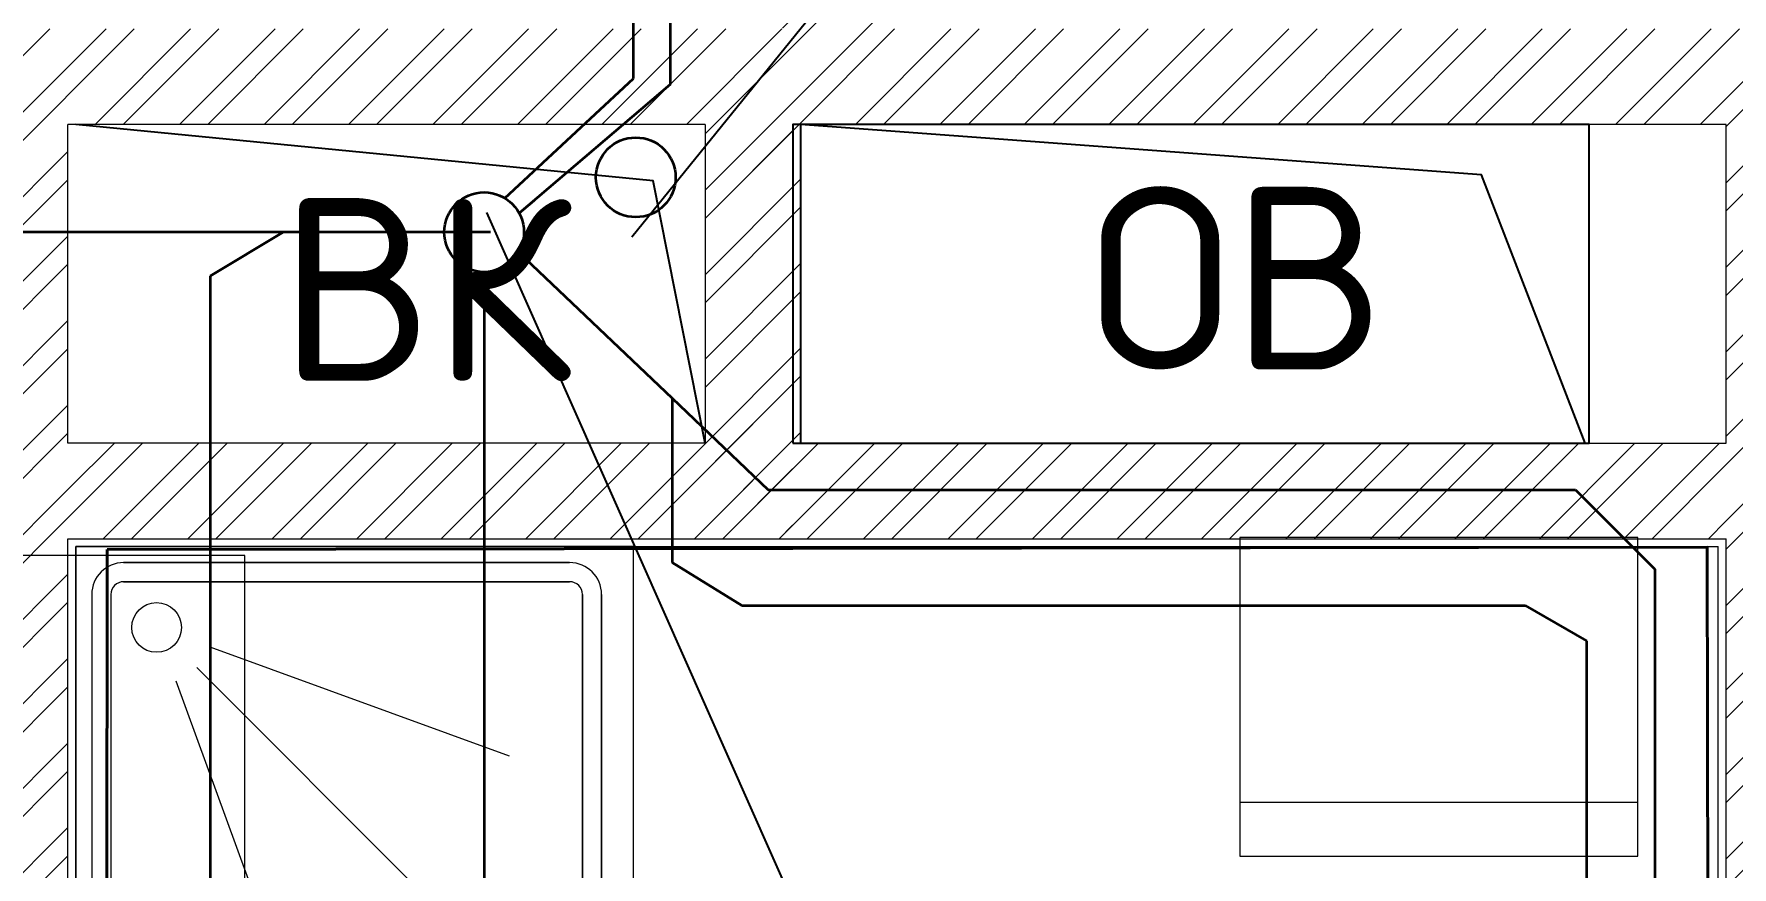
# Model space of a CAD drawing. Header units: millimetres. Extents: x -10178924 to 11692288, y -947381 to 58396.
# Drawn here: x 876707 to 878839, y -911338 to -910293 of the extents above; entities that cross this region are included whole.
import ezdxf
from ezdxf import colors
from ezdxf.entities.mleader import LeaderData, LeaderLine
from ezdxf.math import Vec2, Vec3

# ---------------------------------------------------------------- set-up
doc = ezdxf.new("R2010")
doc.units = ezdxf.units.MM
for name, color, linetype, lineweight in [('!К2', 150, 'Continuous', 35), ('0. Подпись', 194, 'Continuous', 18), ('ВК_ К1', 24, 'Continuous', 35), ('К1ку', 244, 'Continuous', 35), ('Перегородки пеноблок', 40, 'Continuous', 9), ('Сантехнические приборы', 7, 'Continuous', 9), ('ТХ оборудование', 7, 'Continuous', 9)]:
    doc.layers.add(name, color=color, linetype=linetype, lineweight=lineweight)
doc.layers.add('PDF _Отверстия_новые', color=7, linetype='Continuous', true_color=0x535353)
doc.layers.add('PDF _Стены отделка', color=7, linetype='Continuous', true_color=0xb505c2)
doc.layers.add('ВК_Выноски', color=7, linetype='Continuous')
doc.layers.add('Шахты для нанесения на ТХ', color=210, linetype='Continuous', lineweight=60, plot=False)
doc.styles.add('ISOCPEUR', font='isocpeui.ttf', dxfattribs={"width": 0.9})
doc.styles.add('PDF ISOCPEUR', font='isocpeur.ttf')
doc.linetypes.add('зигзаг', pattern='A,0.00254,-5.08,[131,ltypeshp.shx,S=5.08,R=0,X=-5.08,Y=0],-10.16,[131,ltypeshp.shx,S=5.08,R=180,X=5.08,Y=0],-5.08', length=20.32254)
pattern_1 = [(45, (897418.77, 170465.18), (-53.0330086, 53.0330086), []), (45, (897454.13, 170465.18), (-53.0330086, 53.0330086), [])]

# ---------------------------------------------------------------- blocks, each defined once
blk = doc.blocks.new('_None')
blk = doc.blocks.new('A$Cb1458241')
at = {"layer": 'ТХ оборудование', "color": 252, "lineweight": 9, "true_color": 0x939598}
blk.add_line((0, -332), (-500, -332), dxfattribs=at)
blk.add_lwpolyline([(-500, 0), (0, 0), (0, -400), (-500, -400)], close=True, dxfattribs=at)
blk = doc.blocks.new('A$C6C2A5056')
for p, q in [((700, 700), (0, 700)), ((0, 0), (0, 700)), ((700, 0), (700, 700)), ((620, 680), (60, 680)), ((60, 680), (620, 680)), ((20, 640), (20, 80)), ((44, 640), (44, 80)), ((620, 656), (60, 656)), ((60, 656), (620, 656)), ((636, 80), (636, 640)), ((636, 640), (636, 80)), ((660, 80), (660, 640)), ((660, 640), (660, 80)), ((168.3, 574.3), (544.2, 437.4)), ((151.7, 548.3), (434.6, 265.4)), ((125.7, 531.7), (262.6, 155.8)), ((60, 64), (620, 64)), ((60, 40), (620, 40)), ((0, 0), (700, 0))]:
    blk.add_line(p, q)
blk.add_circle((101.4, 598.6), 31.2)
for centre, radius, start, end in [((60, 640), 40, 90, 180), ((620, 640), 40, 0, 90), ((60, 640), 16, 90, 180), ((620, 640), 16, 0, 90), ((60, 80), 40, 180, 270), ((60, 80), 16, 180, 270), ((620, 80), 16, 270, 0), ((620, 80), 40, 270, 0)]:
    blk.add_arc(centre, radius, start, end)
blk = doc.blocks.new('A$Cad086cf1')
at = {"layer": 'Перегородки пеноблок', "true_color": 0x636466, "transparency": 33554687}
h = blk.add_hatch(dxfattribs=at)
h.set_pattern_fill('ANSI32', color=251, scale=200)
h.set_pattern_definition(pattern_1)
h.paths.add_polyline_path([(44839.803, -38625.762), (44839.803, -38745.762), (45169.803, -38745.762), (45169.803, -35995.478), (43984.962, -35995.478), (43984.962, -32402.839), (43864.962, -32402.839), (43864.962, -35995.478), (42313.725, -35995.478), (42313.725, -36115.478), (42847.693, -36115.478), (42847.693, -38356.478), (42967.693, -38356.478), (42967.693, -36115.478), (45049.803, -36115.478), (45049.803, -38625.762)])
h = blk.add_hatch(dxfattribs=at)
h.set_pattern_fill('ANSI32', color=251, scale=200)
h.set_pattern_definition(pattern_1)
h.paths.add_polyline_path([(43777.693, -36115.478), (43877.693, -36115.478), (43877.693, -36635.478), (42967.693, -36635.478), (42967.693, -36515.478), (43777.693, -36515.478)])
h = blk.add_hatch(dxfattribs=at)
h.set_pattern_fill('ANSI32', color=251, scale=200)
h.set_pattern_definition(pattern_1)
h.paths.add_polyline_path([(43887.693, -36115.478), (43767.693, -36115.478), (43767.693, -36635.478), (45049.803, -36635.478), (45049.803, -36515.478), (43887.693, -36515.478)])
at = {"color": 251, "lineweight": 0, "ltscale": 100, "true_color": 0x636466, "transparency": 33554687}
for p, q in [((43189.882, -36656.478), (41408.517, -36656.478)), ((43189.882, -37256.478), (43189.882, -36656.478))]:
    blk.add_line(p, q, dxfattribs=at)
at = {"layer": 'PDF _Отверстия_новые', "color": 251, "true_color": 0x636466, "transparency": 33554687}
for points in [[(43767.693, -36515.478), (43702.571, -36186.44), (42977.693, -36115.478)], [(44872.693, -36515.478), (44742.675, -36178.931), (43887.693, -36115.478)]]:
    blk.add_lwpolyline(points, dxfattribs=at)
at = {"layer": 'PDF _Стены отделка', "color": 251, "linetype": 'зигзаг', "lineweight": 40, "ltscale": 0.1, "true_color": 0x636466, "transparency": 33554610}
for p, q in [((43015.89, -38333.345), (43016.874, -36649.236)), ((43016.874, -36649.236), (45025.887, -36646.192)), ((45025.887, -36646.192), (45030.06, -38623.472))]:
    blk.add_line(p, q, dxfattribs=at)
at = {"layer": 'Перегородки пеноблок', "color": 251, "linetype": 'Continuous', "true_color": 0x636466, "transparency": 33554687}
for p, q in [((43767.693, -36115.478), (42967.693, -36115.478)), ((45049.803, -36115.478), (43887.693, -36115.478)), ((45049.803, -36515.478), (45049.803, -36115.478)), ((42977.693, -36645.478), (42977.693, -38356.478)), ((45039.803, -38615.762), (45039.803, -36645.478)), ((45049.803, -38625.762), (45049.803, -36635.478))]:
    blk.add_line(p, q, dxfattribs=at)
at = {"layer": 'Перегородки пеноблок', "color": 251, "linetype": 'Continuous', "true_color": 0x636466, "transparency": 33554687, "flags": 128}
for points in [[(42967.693, -36515.478), (42967.693, -36115.478)], [(43767.693, -36115.478), (43767.693, -36515.478), (42967.693, -36515.478)], [(43887.693, -36115.478), (43887.693, -36515.478)], [(43887.693, -36515.478), (45049.803, -36515.478)], [(42967.693, -38356.478), (42967.693, -36635.478)], [(42967.693, -36635.478), (45049.803, -36635.478)], [(42977.693, -36645.478), (45039.803, -36645.478)]]:
    blk.add_lwpolyline(points, dxfattribs=at)
at = {"layer": 'Шахты для нанесения на ТХ', "color": 251, "lineweight": 25, "ltscale": 50, "true_color": 0x636466, "transparency": 33554687}
for p, q in [((44877.693, -36115.478), (43887.693, -36115.478)), ((43887.693, -36115.478), (43887.693, -36515.478)), ((44877.693, -36515.478), (44877.693, -36115.478)), ((43887.693, -36515.478), (44877.693, -36515.478))]:
    blk.add_line(p, q, dxfattribs=at)
at = {"layer": 'Сантехнические приборы', "color": 251, "true_color": 0x636466, "transparency": 33554687}
blk.add_blockref('A$C6C2A5056', (42977.693, -37345.478), dxfattribs=at)
at = {"layer": 'ТХ оборудование', "color": 251, "true_color": 0x636466, "transparency": 33554687, "xscale": -1}
blk.add_blockref('A$Cb1458241', (44438.968, -36634), dxfattribs=at)
at = {"layer": '0. Подпись', "color": 251, "lineweight": 5, "ltscale": 0.1, "true_color": 0x636466, "transparency": 33554687, "char_height": 229.1932, "attachment_point": 7, "style": 'PDF ISOCPEUR'}
for s, insert in [('ОВ', (44249.482, -36423.149)), ('ВК', (43233.053, -36437.78))]:
    blk.add_mtext(s, dxfattribs=dict(at, insert=insert))

msp = doc.modelspace()

# ---------------------------------------------------------------- linework, layer by layer
at = {"layer": '!К2', "ltscale": 100}
msp.add_circle((877462.2, -910472.7), 50, dxfattribs=at)
at = {"layer": 'ВК_ К1', "ltscale": 100}
for p, q in [((877459.3, -910348.5), (877459.3, -907533.5)), ((877297.8, -910498.8), (877459.3, -910348.5)), ((877279.7, -910541.5), (876598.8, -910541.5)), ((876928.4, -910596.5), (877019.4, -910541.5)), ((876928.4, -911900.9), (876928.4, -910596.5))]:
    msp.add_line(p, q, dxfattribs=at)
at = {"layer": 'ВК_ К1'}
msp.add_circle((877271.8, -910541.5), 50, dxfattribs=at)
at = {"layer": 'К1ку', "ltscale": 0.1}
for p, q in [((877505.4, -908512), (877505.4, -910356)), ((877505.4, -910356), (877315.8, -910517.8)), ((877315.8, -910517.8), (877334.8, -910501.6)), ((877315.1, -910566.5), (877507.8, -910750)), ((877271.8, -910591.5), (877271.8, -911895.8)), ((877507.8, -910750), (877507.8, -910956)), ((877507.8, -910750), (877628.4, -910864.8)), ((877628.4, -910864.8), (878642, -910864.8)), ((878642, -910864.8), (878741.9, -910964.3)), ((877507.8, -910956), (877595.4, -911009.9)), ((878741.9, -910964.3), (878741.9, -912595.7)), ((877595.4, -911009.9), (878578.8, -911009.9)), ((878578.8, -911009.9), (878655.7, -911054.4)), ((878655.7, -911054.4), (878655.7, -912232.2))]:
    msp.add_line(p, q, dxfattribs=at)
at = {"layer": 'Шахты для нанесения на ТХ', "color": 18, "lineweight": 25, "ltscale": 50, "true_color": 0x000000, "transparency": 33554687}
msp.add_lwpolyline([(877659.2, -910806.2), (878659.2, -910806.2), (878659.2, -910406.2), (877659.2, -910406.2)], close=True, dxfattribs=at)

# ---------------------------------------------------------------- block references
msp.add_blockref('A$Cad086cf1', (833781.5, -874290.7))

# ---------------------------------------------------------------- leaders
at = {"layer": 'ВК_Выноски'}
ml = msp.add_multileader_mtext('Standard', dxfattribs=at)
ml.set_content('{\\W0.9;Ст.К2-2\\P%%C110 }', color=7, style='ISOCPEUR')
ml.set_leader_properties(color=7, linetype='ByLayer', lineweight=-1)
ml.set_arrow_properties(name='NONE')
ml.build(insert=Vec2(0, 0))
ml.multileader.update_dxf_attribs({"text_left_attachment_type": 6, "text_right_attachment_type": 6, "dogleg_length": 0.36, "arrow_head_size": 300})
ctx = ml.context
ctx.base_point, ctx.char_height, ctx.arrow_head_size, ctx.landing_gap_size, ctx.plane_origin = Vec3(878357.6, -909559.6), 250, 300, 100, Vec3(888372.6, -936346.7)
ctx.left_attachment, ctx.right_attachment = 6, 6
notes = []
notes.append((ctx, [(0, (1, 1, 0), (878257.2, -909559.6), (1, 0), 100.4, [(0, [(877457.2, -910547.3)], 0, [])])]))
ctx.mtext.insert, ctx.mtext.width, ctx.mtext.flow_direction = Vec3(878457.6, -909259.6), 513.532, 5
ml = msp.add_multileader_mtext('Standard', dxfattribs=at)
ml.set_content('{\\W0.9;Ст.К1-13\\P%%C110 }', color=7, style='ISOCPEUR')
ml.set_leader_properties(color=7, linetype='ByLayer', lineweight=-1)
ml.set_arrow_properties(name='NONE')
ml.build(insert=Vec2(0, 0))
ml.multileader.update_dxf_attribs({"text_left_attachment_type": 6, "text_right_attachment_type": 6, "dogleg_length": 0.36, "arrow_head_size": 300})
ctx = ml.context
ctx.base_point, ctx.char_height, ctx.arrow_head_size, ctx.landing_gap_size, ctx.plane_origin = Vec3(879256.1, -914751.7), 250, 300, 100, Vec3(873183.1, -939600.2)
ctx.left_attachment, ctx.right_attachment = 6, 6
notes.append((ctx, [(1, (1, 1, 0), (879155.7, -914751.7), (1, 0), 100.4, [(0, [(877274.6, -910516.9)], 0, [])])]))
ctx.mtext.insert, ctx.mtext.width, ctx.mtext.flow_direction = Vec3(879356.1, -914451.7), 513.532, 5
for ctx, leaders in notes:
    for number, flags, end, landing, length, lines in leaders:
        leader = LeaderData()
        leader.index, (leader.has_last_leader_line, leader.has_dogleg_vector, leader.attachment_direction) = number, flags
        leader.last_leader_point, leader.dogleg_vector, leader.dogleg_length = Vec3(end), Vec3(landing), length
        for number, points, colour, breaks in lines:
            line = LeaderLine()
            line.index, line.vertices, line.color, line.breaks = number, Vec3.list(points), colors.encode_raw_color(colour), breaks
            leader.lines.append(line)
        ctx.leaders.append(leader)

doc.saveas('drawing.dxf')
